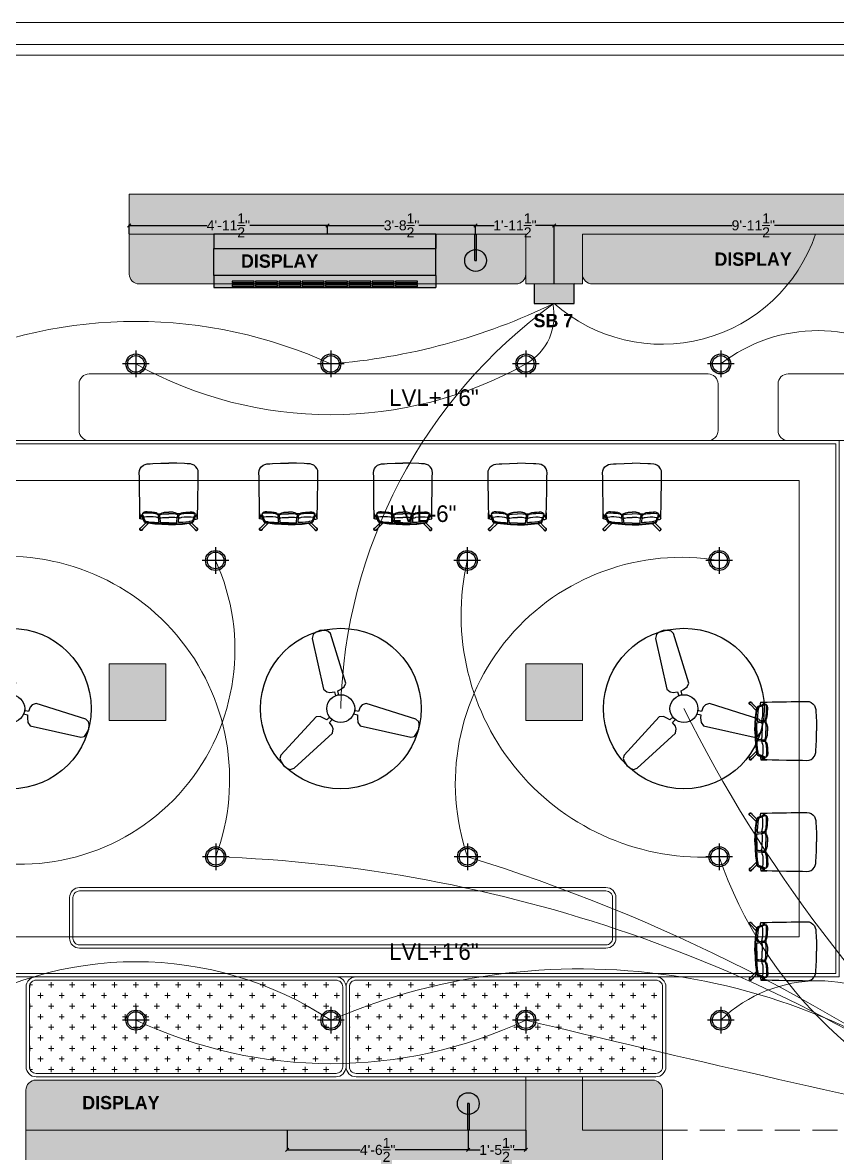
# Model space of a CAD drawing. Header units: inches. Extents: x -4677 to 18437, y -5264 to 2453.
# Drawn here: x 3693.4 to 3937.9, y -498.5 to -159 of the extents above; entities that cross this region are included whole.
import ezdxf

# ---------------------------------------------------------------- set-up
doc = ezdxf.new("R2010")
doc.units = ezdxf.units.IN
doc.linetypes.add('DASHED2', pattern=[0.375, 0.25, -0.125])
for name, color, linetype in [('Edges', 7, 'Continuous'), ('IEL-HATCH-002', 7, 'Continuous'), ('line_cad-block.com', 250, 'Continuous'), ('THIET-BI', 21, 'Continuous')]:
    doc.layers.add(name, color=color, linetype=linetype)
doc.layers.add('FURNI', color=140, linetype='Continuous', lineweight=18)
doc.styles.add('HEMI', font='stylu.ttf')
doc.styles.get("Standard").update_dxf_attribs({"font": 'arial.ttf'})
doc.dimstyles.get("Standard").update_dxf_attribs({"dimtxt": 3, "dimasz": 1, "dimexe": 0.18, "dimexo": 0.0625, "dimgap": 0.09, "dimtad": 0, "dimdec": 1, "dimzin": 0, "dimdsep": 46, "dimlunit": 4, "dimtxsty": 'Standard', "dimblk": 'OBLIQUE', "dimcen": 0.09, "dimclrd": 5, "dimclre": 5, "dimclrt": 5, "dimadec": 0, "dimazin": 0, "dimtfac": 1, "dimtdec": 1, "dimtofl": 0, "dimtmove": 0, "dimatfit": 3, "dimldrblk": 'OBLIQUE', "dimfxl": 1, "dimtolj": 1, "dimtzin": 0, "dimarcsym": 0})

# ---------------------------------------------------------------- blocks, each defined once
blk = doc.blocks.new('ger')
at = {"color": 5}
for p, q in [((6473.06, -970.68), (6473.07, -978.68)), ((6469.07, -974.68), (6477.07, -974.68))]:
    blk.add_line(p, q, dxfattribs=at)
for radius in [3, 2.5]:
    blk.add_circle((6473.07, -974.68), radius, dxfattribs=at)
blk = doc.blocks.new('A$C1C43440E')
at = {"layer": 'THIET-BI', "color": 18, "true_color": 0x000000}
for p, q in [((152.8, 589.3), (143.8, 581.1)), ((172.3, 598), (152.8, 589.3)), ((191.8, 598.2), (172.3, 598)), ((207, 596.1), (191.8, 598.2)), ((217.6, 585.2), (207, 596.1)), ((283.9, 371.8), (217.6, 585.2)), ((143.8, 581.1), (139.5, 564.2)), ((139.5, 564.2), (187.9, 346)), ((187.9, 346), (202.2, 334.1)), ((249.5, 338.4), (260.9, 344.5)), ((260.9, 344.5), (276.4, 355.5)), ((276.4, 355.5), (283.9, 371.8)), ((202.2, 334.1), (215.2, 331.5)), ((215.2, 331.5), (234.9, 334.1)), ((234.9, 334.1), (240, 316.6)), ((254.3, 320.4), (249.5, 338.4)), ((338, 249.3), (320.3, 253.6)), ((345.6, 267.6), (338, 249.3)), ((354.4, 277.5), (345.6, 267.6)), ((371.8, 284), (354.4, 277.5)), ((585, 216.8), (371.8, 284)), ((155.8, 226), (4.2, 61.9)), ((173.7, 227.6), (155.8, 226)), ((191, 219.7), (173.7, 227.6)), ((202, 212.9), (191, 219.7)), ((215.1, 226), (202, 212.9)), ((213, 202.4), (225.6, 215.5)), ((225.1, 186.7), (213, 202.4)), ((316.5, 239.3), (334.4, 234.5)), ((334.4, 234.5), (334, 221.5)), ((334, 221.5), (335.9, 202.6)), ((335.9, 202.6), (346.1, 188)), ((597.5, 204.6), (585, 216.8)), ((600.1, 192.8), (597.5, 204.6)), ((61.4, 4.7), (226.1, 155.7)), ((229.3, 174.1), (225.1, 186.7)), ((226.1, 155.7), (229.3, 174.1)), ((346.1, 188), (564.1, 138.7)), ((578.9, 142.4), (588.3, 154.5)), ((588.3, 154.5), (597.8, 171.5)), ((597.8, 171.5), (600.1, 192.8)), ((564.1, 138.7), (578.9, 142.4)), ((4.2, 61.9), (0, 47.2)), ((0, 47.2), (5.8, 33)), ((5.8, 33), (15.7, 16.3)), ((15.7, 16.3), (33.1, 3.7)), ((33.1, 3.7), (44.6, 0)), ((44.6, 0), (61.4, 4.7))]:
    blk.add_line(p, q, dxfattribs=at)
blk.add_circle((262, 261.9), 60, dxfattribs=at)
blk = doc.blocks.new('3r')
blk.add_circle((6568.27, -1060.41), 21)
at = {"layer": 'THIET-BI', "xscale": 0.06069589590044594, "yscale": 0.06069589590044594, "zscale": 0.06069589590044594}
blk.add_blockref('A$C1C43440E', (6552.37, -1076.31), dxfattribs=at)
blk = doc.blocks.new('LEADCHAIR Executive 2014')
at = {"layer": 'line_cad-block.com', "color": 252, "true_color": 0x939598}
for points in [[(-239, 254), (-241, 256), (-243, 261), (-246, 264), (-249, 267), (-253, 268), (-257, 268), (-260, 267), (-264, 264), (-266, 261), (-267, 257), (-267, 253), (-266, 250), (-264, 246), (-260, 244), (-254, 240)], [(-186, 201), (-248, 262), (-251, 265), (-253, 265), (-256, 265), (-259, 265), (-262, 262), (-264, 260), (-265, 257), (-264, 254), (-264, 251), (-262, 249), (-241, 227), (-211, 196)], [(0, 214), (-64, 213), (-127, 208), (-190, 201), (-202, 199), (-211, 196), (-219, 194), (-223, 191), (-227, 184), (-247, 135), (-249, 131), (-251, 130), (-253, 131), (-255, 136), (-259, 147), (-262, 153), (-265, 159)], [(0, 210), (-63, 207), (-126, 203), (-190, 196), (-196, 195), (-204, 193), (-210, 192), (-216, 190), (-220, 188), (-223, 184), (-226, 176), (-245, 133), (-251, 124), (-253, 125), (-263, 146)], [(0, 214), (64, 213), (127, 208), (190, 201), (202, 199), (211, 196), (219, 194), (223, 191), (227, 184), (247, 135), (249, 131), (251, 130), (253, 131), (255, 136), (259, 147), (262, 153), (265, 159)], [(0, 210), (63, 207), (126, 203), (190, 196), (196, 195), (204, 193), (210, 192), (216, 190), (220, 188), (223, 184), (226, 176), (245, 133), (251, 124), (253, 125), (263, 146)], [(186, 201), (248, 262), (251, 265), (253, 265), (256, 265), (259, 265), (262, 262), (264, 260), (265, 257), (264, 254), (264, 251), (262, 249), (241, 227), (211, 196)], [(239, 254), (241, 256), (243, 261), (246, 264), (249, 267), (253, 268), (257, 268), (260, 267), (264, 264), (266, 261), (267, 257), (267, 253), (266, 250), (264, 246), (260, 244), (254, 240)], [(-256, 130), (-260, 128), (-262, 121), (-263, 116), (-265, 102), (-267, 55), (-267, -5), (-269, -78), (-270, -119), (-270, -168), (-270, -225), (-272, -265), (-270, -285), (-263, -303), (-251, -320), (-234, -334), (-217, -342), (-199, -346), (-170, -348), (-146, -350), (-73, -353), (0, -354)], [(-265, 159), (-265, 159), (-266, 159), (-266, 150), (-266, 142), (-266, 139), (-266, 104)], [(-263, 146), (-264, 146), (-264, 146), (-265, 145), (-265, 144), (-266, 131)], [(-234, 166), (-245, 164), (-252, 163), (-265, 159)], [(-98, 152), (-96, 152), (-93, 152), (-92, 152), (-93, 147), (-93, 143), (-94, 138), (-94, 134), (-95, 129), (-96, 124), (-96, 123), (-102, 120), (-107, 118), (-111, 116), (-128, 112), (-140, 110), (-170, 108), (-192, 107), (-204, 107), (-224, 108), (-229, 109), (-241, 113), (-244, 114), (-241, 121), (-237, 132), (-233, 142), (-232, 146), (-229, 151)], [(-96, 123), (-99, 119), (-107, 112), (-117, 105), (-131, 101), (-157, 98), (-180, 97), (-198, 95), (-214, 95), (-221, 97), (-227, 99), (-233, 101), (-237, 105), (-240, 108), (-242, 112), (-243, 113)], [(-92, 195), (-90, 194), (-89, 192), (-90, 180), (-92, 155), (-99, 151), (-106, 149), (-116, 146), (-120, 145), (-142, 142), (-168, 141), (-190, 141), (-206, 142), (-224, 145), (-230, 146), (-230, 147), (-228, 153), (-221, 173), (-219, 176), (-217, 178), (-210, 181), (-199, 184), (-193, 185), (-186, 187), (-130, 192), (-111, 193), (-92, 195)], [(-102, 115), (-89, 115)], [(-89, 115), (-86, 115), (-81, 114), (-73, 111)], [(-71, 153), (-76, 153), (-79, 152), (-80, 152), (-80, 149), (-81, 144), (-82, 136), (-83, 130), (-84, 124), (-67, 117), (-50, 115), (0, 113)], [(-84, 124), (-73, 110), (-68, 107), (-60, 103), (-48, 100), (-39, 99), (-34, 98), (0, 98)], [(0, 198), (-74, 197), (-74, 195), (-75, 193), (-76, 181), (-79, 156), (-78, 155), (-76, 154), (-71, 152), (-57, 148), (-44, 147), (-25, 146), (0, 146)], [(0, 198), (74, 197), (74, 195), (75, 193), (76, 181), (79, 156), (78, 155), (76, 154), (71, 152), (57, 148), (44, 147), (25, 146), (0, 146)], [(71, 153), (76, 153), (79, 152), (80, 152), (80, 149), (81, 144), (82, 136), (83, 130), (84, 124), (67, 117), (50, 115), (0, 113)], [(256, 130), (260, 128), (262, 121), (263, 116), (265, 102), (267, 55), (267, -5), (269, -78), (270, -119), (270, -168), (270, -225), (272, -265), (270, -285), (263, -303), (251, -320), (234, -334), (217, -342), (199, -346), (170, -348), (146, -350), (73, -353), (0, -354)], [(84, 124), (73, 110), (68, 107), (60, 103), (48, 100), (39, 99), (34, 98), (0, 98)], [(89, 115), (86, 115), (81, 114), (73, 111)], [(92, 195), (90, 194), (89, 192), (90, 180), (92, 155), (99, 151), (106, 149), (116, 146), (120, 145), (142, 142), (168, 141), (190, 141), (206, 142), (224, 145), (230, 146), (230, 147), (228, 153), (221, 173), (219, 176), (217, 178), (210, 181), (199, 184), (193, 185), (186, 187), (130, 192), (111, 193), (92, 195)], [(102, 115), (89, 115)], [(98, 152), (96, 152), (93, 152), (92, 152), (93, 147), (93, 143), (94, 138), (94, 134), (95, 129), (96, 124), (96, 123), (102, 120), (107, 118), (111, 116), (128, 112), (140, 110), (170, 108), (192, 107), (204, 107), (224, 108), (229, 109), (241, 113), (244, 114), (241, 121), (237, 132), (233, 142), (232, 146), (229, 151)], [(96, 123), (99, 119), (107, 112), (117, 105), (131, 101), (157, 98), (180, 97), (198, 95), (214, 95), (221, 97), (227, 99), (233, 101), (237, 105), (240, 108), (242, 112), (243, 113)], [(234, 166), (245, 164), (252, 163), (265, 159)], [(263, 146), (264, 146), (264, 146), (265, 145), (265, 144), (266, 131)], [(265, 159), (265, 159), (266, 159), (266, 150), (266, 142), (266, 139), (266, 104)]]:
    blk.add_lwpolyline(points, dxfattribs=at)
blk = doc.blocks.new('WR')
at = {"layer": 'IEL-HATCH-002', "true_color": 0x58ba48, "transparency": 33554687}
h = blk.add_hatch(color=85, dxfattribs=at)
h.dxf.hatch_style = 1
h.paths.add_polyline_path([(6272.58, 1161.27), (6284.59, 1161.27), (6284.59, 1167.12), (6272.58, 1167.12)])
blk.add_lwpolyline([(6272.58, 1167.11), (6272.58, 1161.27), (6284.59, 1161.29), (6284.59, 1167.13)], close=True)
blk = doc.blocks.new('DRYG')
at = {"layer": 'Edges', "color": 18, "true_color": 0x000000}
for p, q in [((8077.83, 1479.53), (8077.83, 1479.56)), ((8077.83, 1479.56), (8078.02, 1479.56)), ((8077.83, 1479.53), (8077.83, 1421.72)), ((8077.83, 1479.53), (8078.02, 1479.53)), ((8078.02, 1479.56), (8078.02, 1479.53)), ((8078.02, 1479.56), (8081.6, 1479.56)), ((8078.02, 1479.53), (8081.6, 1479.53)), ((8088.69, 1479.56), (8081.6, 1479.56)), ((8081.6, 1479.56), (8081.6, 1479.53)), ((8081.6, 1479.53), (8081.6, 1421.72)), ((8088.69, 1479.56), (8091.83, 1479.56)), ((8088.69, 1421.69), (8088.69, 1479.56)), ((8091.83, 1479.56), (8091.83, 1421.69)), ((8090.14, 1474.81), (8090.51, 1474.81)), ((8090.14, 1469.03), (8090.14, 1474.81)), ((8090.51, 1474.81), (8090.51, 1469.03)), ((8090.66, 1474.81), (8091.04, 1474.81)), ((8090.66, 1469.03), (8090.66, 1474.81)), ((8091.04, 1474.81), (8091.04, 1469.03)), ((8091.19, 1474.81), (8091.57, 1474.81)), ((8091.19, 1469.03), (8091.19, 1474.81)), ((8091.57, 1474.81), (8091.57, 1469.03)), ((8090.51, 1469.03), (8090.14, 1469.03)), ((8091.04, 1469.03), (8090.66, 1469.03)), ((8091.57, 1469.03), (8091.19, 1469.03)), ((8090.14, 1468.72), (8090.51, 1468.72)), ((8090.14, 1462.95), (8090.14, 1468.72)), ((8090.51, 1468.72), (8090.51, 1462.95)), ((8090.66, 1468.72), (8091.04, 1468.72)), ((8090.66, 1462.95), (8090.66, 1468.72)), ((8091.04, 1468.72), (8091.04, 1462.95)), ((8091.19, 1468.72), (8091.57, 1468.72)), ((8091.19, 1462.95), (8091.19, 1468.72)), ((8091.57, 1468.72), (8091.57, 1462.95)), ((8090.51, 1462.95), (8090.14, 1462.95)), ((8090.14, 1462.64), (8090.51, 1462.64)), ((8090.14, 1456.86), (8090.14, 1462.64)), ((8090.51, 1462.64), (8090.51, 1456.86)), ((8091.04, 1462.95), (8090.66, 1462.95)), ((8090.66, 1462.64), (8091.04, 1462.64)), ((8090.66, 1456.86), (8090.66, 1462.64)), ((8091.04, 1462.64), (8091.04, 1456.86)), ((8091.57, 1462.95), (8091.19, 1462.95)), ((8091.19, 1462.64), (8091.57, 1462.64)), ((8091.19, 1456.86), (8091.19, 1462.64)), ((8091.57, 1462.64), (8091.57, 1456.86)), ((8090.51, 1456.86), (8090.14, 1456.86)), ((8090.14, 1456.55), (8090.51, 1456.55)), ((8090.14, 1450.78), (8090.14, 1456.55)), ((8090.51, 1456.55), (8090.51, 1450.78)), ((8091.04, 1456.86), (8090.66, 1456.86)), ((8090.66, 1456.55), (8091.04, 1456.55)), ((8090.66, 1450.78), (8090.66, 1456.55)), ((8091.04, 1456.55), (8091.04, 1450.78)), ((8091.57, 1456.86), (8091.19, 1456.86)), ((8091.19, 1456.55), (8091.57, 1456.55)), ((8091.19, 1450.78), (8091.19, 1456.55)), ((8091.57, 1456.55), (8091.57, 1450.78)), ((8090.51, 1450.78), (8090.14, 1450.78)), ((8090.14, 1450.47), (8090.51, 1450.47)), ((8090.14, 1444.69), (8090.14, 1450.47)), ((8090.51, 1450.47), (8090.51, 1444.69)), ((8091.04, 1450.78), (8090.66, 1450.78)), ((8090.66, 1450.47), (8091.04, 1450.47)), ((8090.66, 1444.69), (8090.66, 1450.47)), ((8091.04, 1450.47), (8091.04, 1444.69)), ((8091.57, 1450.78), (8091.19, 1450.78)), ((8091.19, 1450.47), (8091.57, 1450.47)), ((8091.19, 1444.69), (8091.19, 1450.47)), ((8091.57, 1450.47), (8091.57, 1444.69)), ((8090.51, 1444.69), (8090.14, 1444.69)), ((8090.14, 1444.38), (8090.51, 1444.38)), ((8090.14, 1438.61), (8090.14, 1444.38)), ((8090.51, 1444.38), (8090.51, 1438.61)), ((8091.04, 1444.69), (8090.66, 1444.69)), ((8090.66, 1444.38), (8091.04, 1444.38)), ((8090.66, 1438.61), (8090.66, 1444.38)), ((8091.04, 1444.38), (8091.04, 1438.61)), ((8091.57, 1444.69), (8091.19, 1444.69)), ((8091.19, 1444.38), (8091.57, 1444.38)), ((8091.19, 1438.61), (8091.19, 1444.38)), ((8091.57, 1444.38), (8091.57, 1438.61)), ((8090.51, 1438.61), (8090.14, 1438.61)), ((8090.14, 1438.3), (8090.51, 1438.3)), ((8090.14, 1432.53), (8090.14, 1438.3)), ((8090.51, 1438.3), (8090.51, 1432.53)), ((8091.04, 1438.61), (8090.66, 1438.61)), ((8090.66, 1438.3), (8091.04, 1438.3)), ((8090.66, 1432.53), (8090.66, 1438.3)), ((8091.04, 1438.3), (8091.04, 1432.53)), ((8091.57, 1438.61), (8091.19, 1438.61)), ((8091.19, 1438.3), (8091.57, 1438.3)), ((8091.19, 1432.53), (8091.19, 1438.3)), ((8091.57, 1438.3), (8091.57, 1432.53)), ((8090.51, 1432.53), (8090.14, 1432.53)), ((8090.14, 1432.21), (8090.51, 1432.21)), ((8090.14, 1426.44), (8090.14, 1432.21)), ((8090.51, 1432.21), (8090.51, 1426.44)), ((8091.04, 1432.53), (8090.66, 1432.53)), ((8090.66, 1432.21), (8091.04, 1432.21)), ((8090.66, 1426.44), (8090.66, 1432.21)), ((8091.04, 1432.21), (8091.04, 1426.44)), ((8091.57, 1432.53), (8091.19, 1432.53)), ((8091.19, 1432.21), (8091.57, 1432.21)), ((8091.19, 1426.44), (8091.19, 1432.21)), ((8091.57, 1432.21), (8091.57, 1426.44)), ((8090.51, 1426.44), (8090.14, 1426.44)), ((8091.04, 1426.44), (8090.66, 1426.44)), ((8091.57, 1426.44), (8091.19, 1426.44)), ((8077.83, 1421.69), (8077.83, 1421.72)), ((8077.83, 1421.72), (8078.02, 1421.72)), ((8078.02, 1421.69), (8077.83, 1421.69)), ((8078.02, 1421.72), (8078.02, 1421.69)), ((8081.6, 1421.72), (8078.02, 1421.72)), ((8078.02, 1421.69), (8081.6, 1421.69)), ((8081.6, 1421.72), (8081.6, 1421.69)), ((8088.69, 1421.69), (8081.6, 1421.69)), ((8088.69, 1421.69), (8091.83, 1421.69))]:
    blk.add_line(p, q, dxfattribs=at)
at = {"layer": 'FURNI', "color": 18, "true_color": 0x000000}
blk.add_line((8077.83, 1421.69), (8091.83, 1421.69), dxfattribs=at)
blk = doc.blocks.new('E4RG')
at = {"layer": 'IEL-HATCH-002', "transparency": 33554687}
h = blk.add_hatch(color=256, dxfattribs=at)
h.dxf.hatch_style = 1
h.set_gradient(color1=(255, 255, 255), color2=(147, 149, 152), name='CYLINDER')
h.paths.add_polyline_path([(4585.01, 653.22), (4585, 653.22), (4554.41, 653.22), (4554.41, 649.47), (4585.01, 649.47)])
h.paths.add_polyline_path([(4585, 655.12), (4585, 655.21), (4554.42, 655.21), (4554.42, 655.12), (4554.42, 653.22), (4585, 653.22)])
h.paths.add_polyline_path([(4585.01, 649.47), (4554.41, 649.47), (4554.41, 647.81), (4585.01, 647.81)])
h.paths.add_polyline_path([(4556.92, 648.71), (4559.97, 648.71), (4559.97, 648.51), (4556.92, 648.51)], flags=16)
h.paths.add_polyline_path([(4556.92, 648.43), (4559.97, 648.43), (4559.97, 648.23), (4556.92, 648.23)], flags=16)
h.paths.add_polyline_path([(4556.92, 648.15), (4559.97, 648.15), (4559.97, 647.95), (4556.92, 647.95)], flags=16)
h.paths.add_polyline_path([(4560.14, 648.71), (4563.19, 648.71), (4563.19, 648.51), (4560.14, 648.51)], flags=16)
h.paths.add_polyline_path([(4560.14, 648.43), (4563.19, 648.43), (4563.19, 648.23), (4560.14, 648.23)], flags=16)
h.paths.add_polyline_path([(4560.14, 648.15), (4563.19, 648.15), (4563.19, 647.95), (4560.14, 647.95)], flags=16)
h.paths.add_polyline_path([(4563.36, 648.71), (4566.41, 648.71), (4566.41, 648.51), (4563.36, 648.51)], flags=16)
h.paths.add_polyline_path([(4563.36, 648.43), (4566.41, 648.43), (4566.41, 648.23), (4563.36, 648.23)], flags=16)
h.paths.add_polyline_path([(4563.36, 648.15), (4566.41, 648.15), (4566.41, 647.95), (4563.36, 647.95)], flags=16)
h.paths.add_polyline_path([(4566.57, 648.71), (4569.63, 648.71), (4569.63, 648.51), (4566.57, 648.51)], flags=16)
h.paths.add_polyline_path([(4566.57, 648.43), (4569.63, 648.43), (4569.63, 648.23), (4566.57, 648.23)], flags=16)
h.paths.add_polyline_path([(4566.57, 648.15), (4569.63, 648.15), (4569.63, 647.95), (4566.57, 647.95)], flags=16)
h.paths.add_polyline_path([(4569.79, 648.71), (4572.85, 648.71), (4572.85, 648.51), (4569.79, 648.51)], flags=16)
h.paths.add_polyline_path([(4569.79, 648.43), (4572.85, 648.43), (4572.85, 648.23), (4569.79, 648.23)], flags=16)
h.paths.add_polyline_path([(4569.79, 648.15), (4572.85, 648.15), (4572.85, 647.95), (4569.79, 647.95)], flags=16)
h.paths.add_polyline_path([(4573.01, 648.71), (4576.06, 648.71), (4576.06, 648.51), (4573.01, 648.51)], flags=16)
h.paths.add_polyline_path([(4573.01, 648.43), (4576.06, 648.43), (4576.06, 648.23), (4573.01, 648.23)], flags=16)
h.paths.add_polyline_path([(4573.01, 648.15), (4576.06, 648.15), (4576.06, 647.95), (4573.01, 647.95)], flags=16)
h.paths.add_polyline_path([(4576.23, 648.71), (4579.28, 648.71), (4579.28, 648.51), (4576.23, 648.51)], flags=16)
h.paths.add_polyline_path([(4576.23, 648.43), (4579.28, 648.43), (4579.28, 648.23), (4576.23, 648.23)], flags=16)
h.paths.add_polyline_path([(4576.23, 648.15), (4579.28, 648.15), (4579.28, 647.95), (4576.23, 647.95)], flags=16)
h.paths.add_polyline_path([(4579.45, 648.71), (4582.5, 648.71), (4582.5, 648.51), (4579.45, 648.51)], flags=16)
h.paths.add_polyline_path([(4579.45, 648.43), (4582.5, 648.43), (4582.5, 648.23), (4579.45, 648.23)], flags=16)
h.paths.add_polyline_path([(4579.45, 648.15), (4582.5, 648.15), (4582.5, 647.95), (4579.45, 647.95)], flags=16)
at = {"layer": 'FURNI', "color": 18, "true_color": 0x000000, "xscale": -0.5288462308038518, "yscale": 0.5288462308038518, "zscale": 0.5288462308038518, "rotation": 90}
blk.add_blockref('DRYG', (5336.87, 4927.15), dxfattribs=at)
blk = doc.blocks.new('HT')
at = {"layer": 'IEL-HATCH-002', "true_color": 0xf7f281, "transparency": 33554687}
h = blk.add_hatch(color=51, dxfattribs=at)
h.dxf.hatch_style = 1
h.paths.add_polyline_path([(4618.55, 566.68, 0.962396), (4625.07, 566.43), (4621.82, 566.43), (4621.82, 566.93), (4625.07, 566.93, 0.962396)])
for p, q in [((4621.82, 566.93), (4629.77, 566.93)), ((4621.82, 566.93), (4621.82, 566.43)), ((4629.77, 566.93), (4629.77, 566.43)), ((4621.82, 566.43), (4629.77, 566.43))]:
    blk.add_line(p, q)
blk.add_circle((4621.82, 566.68), 3.27)
blk = doc.blocks.new('_Oblique')
at = {"color": 0, "linetype": 'ByBlock', "lineweight": -2}
blk.add_line((-0.5, -0.5), (0.5, 0.5), dxfattribs=at)
blk = doc.blocks.new('*D239')
at = {"color": 5, "lineweight": -2, "transparency": 16777216}
for p, q in [((2391.43, -680.17), (2391.43, -677.45)), ((2391.43, -677.63), (2397.01, -677.63)), ((2414.98, -677.63), (2409.4, -677.63)), ((2414.98, -695.17), (2414.98, -677.45))]:
    blk.add_line(p, q, dxfattribs=at)
at = {"layer": 'Defpoints', "color": 0, "transparency": 16777216}
for p in [(2391.43, -677.63), (2391.43, -680.24), (2414.98, -695.24)]:
    blk.add_point(p, dxfattribs=at)
at = {"color": 5, "lineweight": -2, "transparency": 16777216, "rotation": 180}
blk.add_blockref('_Oblique', (2391.43, -677.63), dxfattribs=at)
at = {"color": 5, "lineweight": -2, "transparency": 16777216}
blk.add_blockref('_Oblique', (2414.98, -677.63), dxfattribs=at)
at = {"color": 5, "lineweight": 5, "transparency": 16777216, "insert": (2403.2, -677.63), "char_height": 3, "attachment_point": 5}
blk.add_mtext('\\A1;1\'-11{\\H1x;\\S1/2;}"', dxfattribs=at)
blk = doc.blocks.new('*D240')
at = {"color": 5, "lineweight": -2, "transparency": 16777216}
for p, q in [((2287.48, -680.17), (2287.48, -677.45)), ((2287.48, -677.63), (2310.83, -677.63)), ((2346.98, -677.63), (2323.62, -677.63)), ((2346.98, -680.17), (2346.98, -677.45))]:
    blk.add_line(p, q, dxfattribs=at)
at = {"layer": 'Defpoints', "color": 0, "transparency": 16777216}
for p in [(2287.48, -677.63), (2287.48, -680.24), (2346.98, -680.24)]:
    blk.add_point(p, dxfattribs=at)
at = {"color": 5, "lineweight": -2, "transparency": 16777216, "rotation": 180}
blk.add_blockref('_Oblique', (2287.48, -677.63), dxfattribs=at)
at = {"color": 5, "lineweight": -2, "transparency": 16777216}
blk.add_blockref('_Oblique', (2346.98, -677.63), dxfattribs=at)
at = {"color": 5, "lineweight": 5, "transparency": 16777216, "insert": (2317.23, -677.63), "char_height": 3, "attachment_point": 5}
blk.add_mtext('\\A1;4\'-11{\\H1x;\\S1/2;}"', dxfattribs=at)
blk = doc.blocks.new('*D254')
at = {"color": 5, "lineweight": -2, "transparency": 16777216}
for p, q in [((2389.23, -949.3), (2389.23, -955.36)), ((2406.48, -949.3), (2406.48, -955.36)), ((2389.23, -955.18), (2392.82, -955.18)), ((2406.48, -955.18), (2402.88, -955.18))]:
    blk.add_line(p, q, dxfattribs=at)
at = {"layer": 'Defpoints', "color": 0, "transparency": 16777216}
for p in [(2389.23, -949.24), (2406.48, -949.24), (2389.23, -955.18)]:
    blk.add_point(p, dxfattribs=at)
at = {"color": 5, "lineweight": -2, "transparency": 16777216, "rotation": 180}
blk.add_blockref('_Oblique', (2389.23, -955.18), dxfattribs=at)
at = {"color": 5, "lineweight": -2, "transparency": 16777216}
blk.add_blockref('_Oblique', (2406.48, -955.18), dxfattribs=at)
at = {"color": 5, "lineweight": 5, "transparency": 16777216, "insert": (2397.85, -955.18), "char_height": 3, "attachment_point": 5}
blk.add_mtext('\\A1;1\'-5{\\H1x;\\S1/2;}"', dxfattribs=at)
blk = doc.blocks.new('*D255')
at = {"color": 5, "lineweight": -2, "transparency": 16777216}
for p, q in [((2334.83, -949.3), (2334.83, -955.36)), ((2389.23, -949.3), (2389.23, -955.36)), ((2334.83, -955.18), (2356.8, -955.18)), ((2389.23, -955.18), (2367.26, -955.18))]:
    blk.add_line(p, q, dxfattribs=at)
at = {"layer": 'Defpoints', "color": 0, "transparency": 16777216}
for p in [(2334.83, -949.24), (2389.23, -949.24), (2334.83, -955.18)]:
    blk.add_point(p, dxfattribs=at)
at = {"color": 5, "lineweight": -2, "transparency": 16777216, "rotation": 180}
blk.add_blockref('_Oblique', (2334.83, -955.18), dxfattribs=at)
at = {"color": 5, "lineweight": -2, "transparency": 16777216}
blk.add_blockref('_Oblique', (2389.23, -955.18), dxfattribs=at)
at = {"color": 5, "lineweight": 5, "transparency": 16777216, "insert": (2362.03, -955.18), "char_height": 3, "attachment_point": 5}
blk.add_mtext('\\A1;4\'-6{\\H1x;\\S1/2;}"', dxfattribs=at)
blk = doc.blocks.new('*D237')
at = {"color": 5, "lineweight": -2, "transparency": 16777216}
for p, q in [((2346.98, -680.17), (2346.98, -677.45)), ((2346.98, -677.63), (2364.03, -677.63)), ((2391.43, -677.63), (2374.37, -677.63)), ((2391.43, -680.17), (2391.43, -677.45))]:
    blk.add_line(p, q, dxfattribs=at)
at = {"layer": 'Defpoints', "color": 0, "transparency": 16777216}
for p in [(2391.43, -677.63), (2346.98, -680.24), (2391.43, -680.24)]:
    blk.add_point(p, dxfattribs=at)
at = {"color": 5, "lineweight": -2, "transparency": 16777216, "rotation": 180}
blk.add_blockref('_Oblique', (2346.98, -677.63), dxfattribs=at)
at = {"color": 5, "lineweight": -2, "transparency": 16777216}
blk.add_blockref('_Oblique', (2391.43, -677.63), dxfattribs=at)
at = {"color": 5, "lineweight": 5, "transparency": 16777216, "insert": (2369.2, -677.63), "char_height": 3, "attachment_point": 5}
blk.add_mtext('\\A1;3\'-8{\\H1x;\\S1/2;}"', dxfattribs=at)
blk = doc.blocks.new('*D238')
at = {"color": 5, "lineweight": -2, "transparency": 16777216}
for p, q in [((2414.98, -695.17), (2414.98, -677.45)), ((2414.98, -677.63), (2468.4, -677.63)), ((2534.5, -677.63), (2481.07, -677.63)), ((2534.5, -677.7), (2534.5, -677.81))]:
    blk.add_line(p, q, dxfattribs=at)
at = {"layer": 'Defpoints', "color": 0, "transparency": 16777216}
for p in [(2534.5, -677.63), (2534.5, -677.63), (2414.98, -695.24)]:
    blk.add_point(p, dxfattribs=at)
at = {"color": 5, "lineweight": -2, "transparency": 16777216, "rotation": 180}
blk.add_blockref('_Oblique', (2414.98, -677.63), dxfattribs=at)
at = {"color": 5, "lineweight": -2, "transparency": 16777216}
blk.add_blockref('_Oblique', (2534.5, -677.63), dxfattribs=at)
at = {"color": 5, "lineweight": 5, "transparency": 16777216, "insert": (2474.74, -677.63), "char_height": 3, "attachment_point": 5}
blk.add_mtext('\\A1;9\'-11{\\H1x;\\S1/2;}"', dxfattribs=at)
blk = doc.blocks.new('SRG')
at = {"layer": 'IEL-HATCH-002', "lineweight": 5, "true_color": 0x939598, "transparency": 33554687}
h = blk.add_hatch(color=252, dxfattribs=at)
h.dxf.hatch_style = 1
h.paths.add_polyline_path([(2296.48, -1034.24), (2296.48, -1016.24), (2281.48, -1016.24), (2281.48, -1150.24), (2269.48, -1150.24), (2132.48, -1150.24), (2132.48, -965.24), (2144.48, -965.24), (2199.48, -965.24), (2199.48, -948.24), (2133.48, -948.24), (2133.48, -878.24), (2190.48, -878.24), (2201.48, -878.24), (2201.48, -856.24), (2133.48, -856.24), (2133.48, -680.24), (2241.48, -680.24), (2241.48, -668.24), (2120.48, -668.24), (2120.48, -1162.24), (2296.48, -1162.24), (2296.48, -1159.24)])
h.paths.add_polyline_path([(2714.48, -668.24), (2287.48, -668.24), (2287.48, -680.24), (2406.48, -680.24), (2406.48, -692.24), (2406.48, -695.24), (2423.48, -695.24), (2423.48, -680.24), (2702.48, -680.24), (2702.48, -800.24), (2690.48, -800.24), (2666.48, -800.24), (2666.48, -817.24), (2700.48, -817.24), (2700.48, -935.24), (2581.48, -935.24), (2581.48, -817.24), (2616.48, -817.24), (2616.48, -800.24), (2562.48, -800.24), (2562.48, -939.24), (2555.48, -939.24), (2555.48, -958.24), (2725.48, -958.24), (2725.48, -1141.24), (2572.48, -1141.24), (2572.48, -1129.24), (2572.48, -1126.24), (2555.48, -1126.24), (2555.48, -1141.24), (2531.48, -1141.24), (2473.48, -1141.24), (2473.48, -1160.24), (2737.48, -1160.24), (2737.48, -946.24), (2714.48, -946.24)])
h.paths.add_polyline_path([(2447.48, -949.24), (2423.48, -949.24), (2423.48, -934.24), (2406.48, -934.24), (2406.48, -949.24), (2372.48, -949.24), (2256.48, -949.24), (2256.48, -966.24), (2281.48, -966.24), (2281.48, -971.24), (2296.48, -971.24), (2296.48, -966.24), (2372.48, -966.24), (2447.48, -966.24)])
h.paths.add_polyline_path([(2387.48, -1031.24), (2296.48, -1031.24), (2296.48, -1034.24), (2387.48, -1034.24)], flags=17)
h.paths.add_polyline_path([(2387.48, -966.24), (2384.48, -966.24), (2384.48, -1031.24), (2387.48, -1031.24)], flags=17)
at = {"layer": 'IEL-HATCH-002', "lineweight": 5, "true_color": 0xc6a88b, "transparency": 33554687}
h = blk.add_hatch(color=43, dxfattribs=at)
h.dxf.hatch_style = 1
h.paths.add_polyline_path([(2725.48, -958.24), (2555.48, -958.24), (2555.48, -970.24, 0.414214), (2558.48, -973.24), (2710.48, -973.24), (2710.48, -1126.24), (2575.48, -1126.24, 0.414214), (2572.48, -1129.24), (2572.48, -1141.24), (2725.48, -1141.24)])
h.paths.add_polyline_path([(2358.48, -1037.24, 0.414214), (2355.48, -1034.24), (2343.48, -1034.24), (2343.48, -1050.24), (2343.48, -1141.24), (2355.48, -1141.24, 0.414214), (2358.48, -1138.24)])
h.paths.add_polyline_path([(2562.48, -800.24), (2550.48, -800.24, 0.414214), (2547.48, -803.24), (2547.48, -936.24, 0.414214), (2550.48, -939.24), (2562.48, -939.24)])
h.paths.add_polyline_path([(2702.48, -680.24), (2423.48, -680.24), (2423.48, -692.24, 0.414214), (2426.48, -695.24), (2687.48, -695.24), (2687.48, -797.24, 0.414214), (2690.48, -800.24), (2702.48, -800.24)])
h.paths.add_polyline_path([(2406.48, -680.24), (2287.48, -680.24), (2287.48, -692.24, 0.414214), (2290.48, -695.24), (2403.48, -695.24, 0.414214), (2406.48, -692.24)])
h.paths.add_polyline_path([(2241.48, -680.24), (2133.48, -680.24), (2133.48, -695.24), (2133.48, -856.24), (2145.48, -856.24, 0.414214), (2148.48, -853.24), (2148.48, -695.24), (2238.48, -695.24, 0.414214), (2241.48, -692.24)])
h.paths.add_polyline_path([(2147.48, -968.24, 0.414214), (2144.48, -965.24), (2132.48, -965.24), (2132.48, -1150.24), (2144.48, -1150.24, 0.414214), (2147.48, -1147.24)])
h.paths.add_polyline_path([(2281.48, -1016.24), (2269.48, -1016.24, 0.414214), (2266.48, -1019.24), (2266.48, -1147.24, 0.414214), (2269.48, -1150.24), (2281.48, -1150.24)])
h.paths.add_polyline_path([(2406.48, -934.24), (2259.48, -934.24, 0.414214), (2256.48, -937.24), (2256.48, -949.24), (2372.48, -949.24), (2406.48, -949.24)])
h.paths.add_polyline_path([(2447.48, -937.24, 0.414214), (2444.48, -934.24), (2423.48, -934.24), (2423.48, -949.24), (2447.48, -949.24)])
at = {"layer": 'IEL-HATCH-002', "lineweight": 5, "true_color": 0x636466, "transparency": 33554687}
h = blk.add_hatch(color=251, dxfattribs=at)
h.dxf.hatch_style = 1
h.paths.add_polyline_path([(2298.48, -809.24), (2281.48, -809.24), (2281.48, -826.24), (2298.48, -826.24)])
h.paths.add_polyline_path([(2423.48, -809.24), (2406.48, -809.24), (2406.48, -826.24), (2423.48, -826.24)])
at = {"layer": 'IEL-HATCH-002', "lineweight": 5, "true_color": 0x939598, "transparency": 33554687}
h = blk.add_hatch(dxfattribs=at)
h.set_pattern_fill('CROSS', color=252, scale=0.5)
h.set_pattern_definition([(0, (-5896.9077, -1803.6664), (3.175, 3.175), [1.5875, -4.7625]), (90, (-5896.114, -1804.46), (-3.175, 3.175), [1.5875, -4.7625])])
h.paths.add_polyline_path([(2351.53, -906.24, 0.414214), (2349.53, -904.24), (2259.53, -904.24, 0.414214), (2257.53, -906.24), (2257.53, -930.24, 0.414214), (2259.53, -932.24), (2349.53, -932.24, 0.414214), (2351.53, -930.24)])
h.paths.add_polyline_path([(2447.53, -906.24, 0.414214), (2445.53, -904.24), (2355.53, -904.24, 0.414214), (2353.53, -906.24), (2353.53, -930.24, 0.414214), (2355.53, -932.24), (2445.53, -932.24, 0.414214), (2447.53, -930.24)])
at = {"lineweight": 5}
for p, q in [((2714.48, -668.24), (2287.48, -668.24)), ((2287.48, -668.24), (2287.48, -680.24)), ((2406.48, -680.24), (2287.48, -680.24)), ((2287.48, -680.24), (2287.48, -692.24)), ((2406.48, -695.24), (2406.48, -680.24)), ((2406.48, -680.24), (2406.48, -692.24)), ((2702.48, -680.24), (2423.48, -680.24)), ((2423.48, -680.24), (2423.48, -695.24)), ((2423.48, -680.24), (2423.48, -692.24)), ((2403.48, -695.24), (2290.48, -695.24)), ((2423.48, -695.24), (2406.48, -695.24)), ((2423.48, -695.24), (2406.48, -695.24)), ((2687.48, -695.24), (2426.48, -695.24)), ((2298.48, -809.24), (2281.48, -809.24)), ((2281.48, -809.24), (2281.48, -826.24)), ((2298.48, -826.24), (2298.48, -809.24)), ((2281.48, -826.24), (2298.48, -826.24)), ((2406.48, -949.24), (2406.48, -933.24)), ((2406.48, -933.24), (2423.48, -933.24)), ((2423.48, -933.24), (2423.48, -949.24)), ((2444.48, -934.24), (2259.48, -934.24)), ((2256.48, -937.24), (2256.48, -949.24)), ((2447.48, -949.24), (2447.48, -937.24)), ((2256.48, -966.24), (2256.48, -949.24)), ((2423.48, -949.24), (2447.48, -949.24)), ((2447.48, -949.24), (2447.48, -966.24))]:
    blk.add_line(p, q, dxfattribs=at)
for points in [[(2275.44, -742.24), (2461.17, -742.24, 0.414214), (2464.17, -739.24), (2464.17, -725.24, 0.414214), (2461.17, -722.24), (2275.44, -722.24, 0.414214), (2272.44, -725.24), (2272.44, -739.24, 0.414214)], [(2666.48, -742.24, 0.414214), (2669.48, -739.24), (2669.48, -725.24, 0.414214), (2666.48, -722.24), (2485.17, -722.24, 0.414214), (2482.17, -725.24), (2482.17, -739.24, 0.414214), (2485.17, -742.24)], [(2272.59, -876.44), (2430.53, -876.44, -0.414214), (2433.53, -879.44), (2433.53, -891.64, -0.414214), (2430.53, -894.64), (2272.59, -894.64, -0.414214), (2269.59, -891.64), (2269.59, -879.44, -0.414214)], [(2272.59, -877.44), (2430.53, -877.44, -0.414214), (2432.53, -879.44), (2432.53, -891.64, -0.414214), (2430.53, -893.64), (2272.59, -893.64, -0.414214), (2270.59, -891.64), (2270.59, -879.44, -0.414214)], [(2352.53, -906.24), (2352.53, -930.24, -0.414214), (2349.53, -933.24), (2259.53, -933.24, -0.414214), (2256.53, -930.24), (2256.53, -906.24, -0.414214), (2259.53, -903.24), (2349.53, -903.24, -0.414214)], [(2351.53, -906.24), (2351.53, -930.24, -0.414214), (2349.53, -932.24), (2259.53, -932.24, -0.414214), (2257.53, -930.24), (2257.53, -906.24, -0.414214), (2259.53, -904.24), (2349.53, -904.24, -0.414214)], [(2448.53, -906.24), (2448.53, -930.24, -0.414214), (2445.53, -933.24), (2355.53, -933.24, -0.414214), (2352.53, -930.24), (2352.53, -906.24, -0.414214), (2355.53, -903.24), (2445.53, -903.24, -0.414214)], [(2447.53, -906.24), (2447.53, -930.24, -0.414214), (2445.53, -932.24), (2355.53, -932.24, -0.414214), (2353.53, -930.24), (2353.53, -906.24, -0.414214), (2355.53, -904.24), (2445.53, -904.24, -0.414214)]]:
    blk.add_lwpolyline(points, format="xyb", close=True, dxfattribs=at)
blk.add_lwpolyline([(2406.48, -826.24), (2406.48, -809.24), (2423.48, -809.24), (2423.48, -826.24)], close=True, dxfattribs=at)
blk.add_lwpolyline([(2256.48, -949.24), (2372.48, -949.24), (2406.48, -949.24)], dxfattribs=at)
for centre, start, end in [((2290.48, -692.24), 180, 270), ((2403.48, -692.24), 270, 0), ((2426.48, -692.24), 180, 270), ((2259.48, -937.24), 90, 180), ((2444.48, -937.24), 0, 90)]:
    blk.add_arc(centre, 3, start, end, dxfattribs=at)
at = {"lineweight": 5, "xscale": 2.176228681572631, "yscale": 2.176228681572631, "zscale": 2.176228681572631}
blk.add_blockref('E4RG', (-7598.56, -2106.13), dxfattribs=at)
at = {"lineweight": 5}
for name, p, rotation in [('HT', (2958.1, -5310.01), 90), ('WR', (8693.56, 466.04), 180), ('HT', (1822.55, 3680.53), 270)]:
    blk.add_blockref(name, p, dxfattribs=dict(at, rotation=rotation))
at = {"color": 18, "lineweight": 5, "true_color": 0x000000, "xscale": -0.03255662233685245, "yscale": 0.03255662233685245, "zscale": 0.03255662233685245}
for p, rotation in [((2299.33, -760.54), 179.9645304322863), ((2335.24, -760.54), 179.9645304322863), ((2369.62, -760.54), 179.9645304322863), ((2404, -760.58), 179.9645304322863), ((2438.37, -760.58), 179.9645304322863), ((2482.21, -829.41), 89.96453043228625), ((2482.21, -862.74), 89.96453043228625), ((2482.21, -895.55), 89.96453043228625)]:
    blk.add_blockref('LEADCHAIR Executive 2014', p, dxfattribs=dict(at, rotation=rotation))
at = {"color": 177, "lineweight": 5, "true_color": 0x293189, "char_height": 4, "width": 69.2136, "attachment_point": 1, "rotation": 359.9906, "style": 'HEMI'}
for insert in [(2463.1, -685.77), (2321.03, -686.35), (2273.39, -939.01)]:
    blk.add_mtext('{\\fStylus BT|b1|i0|c0|p34;DISPLAY}', dxfattribs=dict(at, insert=insert))
at = {"color": 240, "lineweight": 5, "true_color": 0xed1f24, "insert": (2408.82, -704.21), "char_height": 4, "attachment_point": 1, "rotation": 359.9906, "style": 'HEMI'}
blk.add_mtext('{\\fStylus BT|b1|i0|c0|p34;SB 7}', dxfattribs=at)
at = {"lineweight": 5}
for base, p1, p2, picture, middle in [((2287.48, -677.63), (2346.98, -680.24), (2287.48, -680.24), '*D240', (2317.23, -677.63)), ((2391.4295, -677.6343), (2346.9765, -680.2357), (2391.4295, -680.2364), '*D237', (2369.203, -677.6343)), ((2391.4295, -677.635), (2414.9765, -695.2357), (2391.4295, -680.2364), '*D239', (2403.203, -677.635)), ((2534.5, -677.63), (2414.98, -695.24), (2534.5, -677.63), '*D238', (2474.74, -677.63)), ((2334.83, -955.18), (2389.23, -949.24), (2334.83, -949.24), '*D255', (2362.03, -955.18))]:
    dim = blk.add_linear_dim(base=base, p1=p1, p2=p2, dimstyle='Standard', override={"dimtmove": 1}, dxfattribs=at)
    dim.commit()
    dim.dimension.update_dxf_attribs({"geometry": picture, "text_midpoint": middle})
dim = blk.add_linear_dim(base=(2389.22649378, -955.17844495), p1=(2406.47649378, -949.23570013), p2=(2389.22649378, -949.23570013), dimstyle='Standard', dxfattribs=at)
dim.commit()
dim.dimension.update_dxf_attribs({"geometry": '*D254', "text_midpoint": (2397.85149378, -955.17844495)})

msp = doc.modelspace()

# ---------------------------------------------------------------- linework, layer by layer
at = {"color": 241, "linetype": 'DASHED2', "lineweight": 5, "ltscale": 30, "true_color": 0xf7abae}
msp.add_line((3885.36, -491.5), (3993.36, -491.5), dxfattribs=at)
at = {"color": 2, "lineweight": 5}
for points in [[(3938.36, -445.45), (3639.7, -445.45), (3639.7, -284.5), (3938.36, -284.5)], [(3937.36, -444.45), (3640.7, -444.45), (3640.7, -285.5), (3937.36, -285.5)]]:
    msp.add_lwpolyline(points, close=True, dxfattribs=at)
at = {"lineweight": 5}
msp.add_lwpolyline([(3926.36, -433.45), (3651.7, -433.45), (3651.7, -296.5), (3926.36, -296.5)], close=True, dxfattribs=at)
at = {"color": 114, "lineweight": 5, "true_color": 0x139b48}
for centre, radius, start, end in [((3885.16, -206.86), 48.73, 228.4701, 341.2804), ((3770.96, -73.86), 188.23, 274.5408, 295.7921), ((3943.84, -368.8), 155.06, 126.106, 178.5864), ((3836.31, -247.05), 16.54, 299.1228, 12.9806), ((3727.36, -389.26), 140.52, 65.3982, 114.6018), ((3932.11, -299.22), 47.73, 52.2057, 127.7943), ((3785.86, -156.85), 119.89, 240.7943, 299.2057), ((3688.54, -386.21), 66.95, 339.6839, 101.052), ((3692.61, -347.25), 64.46, 254.7954, 24.5197), ((3891.09, -387.44), 67.88, 80.4427, 198.9234), ((3897.71, -336.84), 72.77, 167.025, 273.6599), ((4279.19, -171.46), 433.03, 206.5441, 227.5031), ((3736.32, -835.73), 426.55, 53.9209, 87.984), ((3668.54, -920.34), 534.86, 53.3905, 72.781), ((4024.51, -367.13), 129.28, 199.11, 253.3689), ((3727.36, -547.37), 106.4, 56.6453, 123.3547), ((3860.77, -633.33), 190.21, 48.2167, 113.1936), ((3932.11, -488.86), 42.16, 46.0718, 133.9282), ((3785.86, -334.16), 137.41, 244.8029, 295.1971), ((5050.05, 4520.14), 5122.55, 256.38663, 258.0286)]:
    msp.add_arc(centre, radius, start, end, dxfattribs=at)
at = {"lineweight": 5}
for p in [(3727.36, -261.5), (3785.86, -261.5), (3844.36, -261.5), (3902.86, -261.5), (3751.25, -320.5), (3826.81, -320.5), (3751.32, -409.45), (3826.87, -409.45), (3727.36, -458.5), (3785.86, -458.5), (3844.36, -458.5), (3902.86, -458.5)]:
    msp.add_point(p, dxfattribs=at)
at = {"layer": 'FURNI', "color": 18, "lineweight": 5, "true_color": 0x000000}
for points in [[(3535.63, -944.47), (3535.63, -159.03), (4634.78, -159.03), (4634.78, -944.47)], [(3542.17, -937.93), (3542.17, -165.57), (4628.24, -165.57), (4628.24, -937.93)], [(3545.44, -934.66), (3545.44, -168.84), (4624.97, -168.84), (4624.97, -934.66)]]:
    msp.add_lwpolyline(points, close=True, dxfattribs=at)

# ---------------------------------------------------------------- block references
msp.add_blockref('SRG', (1437.88, 457.74))
at = {"lineweight": 5, "rotation": 270}
for p in [(4702.04, 6211.57), (4760.54, 6211.57), (4819.04, 6211.57), (4877.54, 6211.57), (4725.93, 6152.57), (4801.49, 6152.57), (4877.04, 6152.57), (4726, 6063.61), (4801.55, 6063.61), (4877.04, 6063.61), (4702.04, 6014.57), (4760.54, 6014.57), (4819.04, 6014.57), (4877.54, 6014.57)]:
    msp.add_blockref('ger', p, dxfattribs=at)
at = {"lineweight": 5, "xscale": 1.148072892593797, "yscale": 1.148072892593797, "zscale": 1.148072892593797}
for p in [(-3851.05, 852.46), (-3752.02, 852.46), (-3649.05, 852.46)]:
    msp.add_blockref('3r', p, dxfattribs=at)

# ---------------------------------------------------------------- texts
at = {"lineweight": 5, "char_height": 5, "width": 57.0108, "attachment_point": 1, "rotation": 359.9906, "style": 'HEMI'}
for s, insert in [('LVL+1\'6"', (3803.34, -269.11)), ('LVL-6"', (3803.34, -303.95)), ('LVL+1\'6"', (3803.34, -435.4))]:
    msp.add_mtext(s, dxfattribs=dict(at, insert=insert))

doc.saveas('drawing.dxf')
